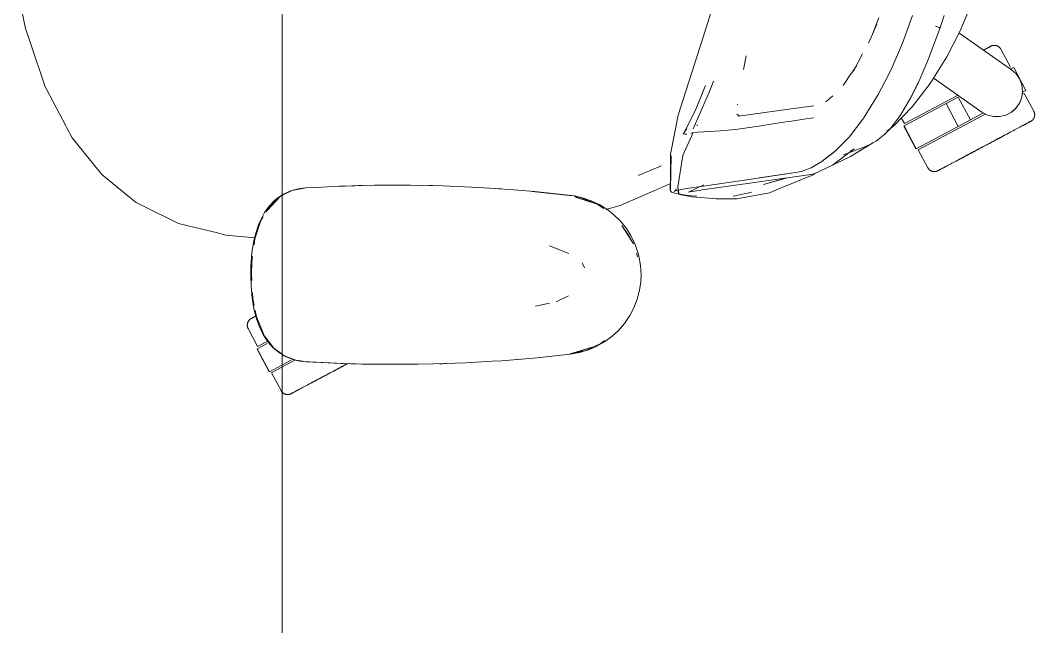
# Model space of a CAD drawing. Header units: millimetres. Extents: x 90978 to 295199, y -4084 to 97293.
# Drawn here: x 199855 to 200404, y 32287 to 32615 of the extents above; entities that cross this region are included whole.
import ezdxf

# ---------------------------------------------------------------- set-up
doc = ezdxf.new("R2010")
doc.units = ezdxf.units.MM
doc.header["$MEASUREMENT"] = 0
doc.layers.add('G-IMPT', color=8, linetype='CONTINUOUS', lineweight=9)
doc.layers.add('I-FURN', color=8, linetype='CONTINUOUS', lineweight=9)

msp = doc.modelspace()

# ---------------------------------------------------------------- linework, layer by layer
at = {"layer": 'G-IMPT'}
for p, q in [((200227.42, 32613.41), (200236.6, 32643.38)), ((200371.41, 32626.5), (200363.89, 32608.52)), ((199855.24, 32623.99), (199858.11, 32610.16)), ((200320.01, 32615.9), (200319.34, 32614.18)), ((200332.85, 32602.22), (200338.31, 32617.09)), ((200353.01, 32610.2), (200355.42, 32617.14)), ((199860.63, 32602.73), (199858.11, 32610.16)), ((200227.42, 32613.41), (200211.43, 32563.17)), ((200316.62, 32607.09), (200319.34, 32614.18)), ((200316.62, 32607.09), (200318.93, 32612.54)), ((200347.48, 32595.24), (200353.05, 32610.21)), ((200351.78, 32610.99), (200350.73, 32611.41)), ((200350.73, 32611.41), (200351.32, 32611.19)), ((200351.78, 32610.99), (200351.32, 32611.19)), ((200351.78, 32610.99), (200352.43, 32610.71)), ((200351.78, 32610.99), (200352.61, 32610.61)), ((200352.43, 32610.71), (200352.61, 32610.61)), ((200353.02, 32610.34), (200352.61, 32610.61)), ((200352.61, 32610.61), (200353, 32610.38)), ((200353.02, 32610.34), (200353, 32610.38)), ((200353.02, 32610.34), (200353.01, 32610.2)), ((200353.05, 32610.21), (200353.02, 32610.34)), ((200314.42, 32602.25), (200316.62, 32607.09)), ((200356.8, 32594.74), (200363.89, 32608.52)), ((199860.63, 32602.73), (199868.77, 32578.64)), ((200332.85, 32602.22), (200326.67, 32587.99)), ((200248.14, 32595.3), (200246.73, 32588.04)), ((200311.14, 32596.34), (200306.36, 32587.1)), ((200346, 32591.56), (200347.48, 32595.24)), ((200347.82, 32580.45), (200356.8, 32594.74)), ((200307.87, 32589.87), (200305.31, 32586.12)), ((200307.87, 32589.87), (200306.36, 32587.1)), ((200323.28, 32581.26), (200326.67, 32587.99)), ((200341.23, 32580.61), (200346, 32591.56)), ((200230.58, 32581.71), (200228.4, 32575.99)), ((200304.92, 32585.54), (200301.42, 32580.41)), ((200305.31, 32586.12), (200304.92, 32585.54)), ((199869.65, 32576.98), (199868.77, 32578.64)), ((199879.95, 32557.47), (199869.65, 32576.98)), ((200226.13, 32579.25), (200224.1, 32574.15)), ((200224.1, 32574.15), (200225.5, 32577.68)), ((200224.11, 32574.35), (200226.13, 32579.25)), ((200301.42, 32580.41), (200300.67, 32579.3)), ((200323.28, 32581.26), (200319.72, 32574.47)), ((200341.23, 32580.61), (200336.7, 32571.55)), ((200341.01, 32580.16), (200336.7, 32571.55)), ((200341.23, 32580.61), (200337.01, 32572.15)), ((200347.82, 32580.45), (200338.02, 32567.85)), ((200341.01, 32580.16), (200341.23, 32580.61)), ((200228.4, 32575.99), (200219.48, 32555.83)), ((200220.85, 32565.88), (200224.11, 32574.35)), ((200295.15, 32573.77), (200291.24, 32570.44)), ((200315.95, 32568.24), (200319.72, 32574.47)), ((200336.7, 32571.55), (200331.97, 32563.55)), ((200336.7, 32571.55), (200337.01, 32572.15)), ((200220.85, 32565.88), (200215.57, 32555.77)), ((200243.46, 32568.82), (200243.5, 32569.17)), ((200271.29, 32566.49), (200243.96, 32562.76)), ((200271.29, 32566.49), (200284.65, 32568.27)), ((200284.65, 32568.27), (200284.18, 32568.13)), ((200315.95, 32568.24), (200312.06, 32562.15)), ((200328.06, 32557.55), (200338.02, 32567.85)), ((200211.43, 32563.17), (200207.23, 32542.21)), ((200243.11, 32563.87), (200244.67, 32562.63)), ((200243.96, 32562.76), (200244.22, 32562.71)), ((200244.46, 32562.67), (200244.22, 32562.71)), ((200259.21, 32557.95), (200270.99, 32559.81)), ((200272.65, 32560.08), (200270.99, 32559.81)), ((200279.48, 32561.14), (200272.65, 32560.08)), ((200279.48, 32561.14), (200284.56, 32561.89)), ((200303.88, 32551.45), (200311.9, 32561.89)), ((200311.9, 32561.89), (200312.06, 32562.15)), ((200326.39, 32556.13), (200331.1, 32562.27)), ((200331.1, 32562.27), (200331.97, 32563.55)), ((199879.95, 32557.47), (199880.67, 32556.1)), ((199883.38, 32550.97), (199880.67, 32556.1)), ((200214.22, 32553.32), (200216.07, 32556.02)), ((200214.22, 32553.32), (200215.57, 32555.77)), ((200221.86, 32558), (200221.42, 32557.73)), ((200225.28, 32554.23), (200221.87, 32553.98)), ((200225.28, 32554.23), (200234.12, 32554.86)), ((200242.37, 32555.48), (200234.12, 32554.86)), ((200242.45, 32555.49), (200242.37, 32555.48)), ((200242.45, 32555.49), (200257.66, 32557.7)), ((200257.66, 32557.7), (200259.21, 32557.95)), ((200326.39, 32556.13), (200323.49, 32553.11)), ((200324.39, 32554.55), (200328.06, 32557.55)), ((199883.38, 32550.97), (199895.59, 32535.83)), ((200213.86, 32541.51), (200219.45, 32553.8)), ((200214.22, 32553.32), (200214.19, 32553.49)), ((200214.25, 32553.19), (200214.22, 32553.32)), ((200214.94, 32553.04), (200214.25, 32553.19)), ((200216.05, 32552.92), (200214.94, 32553.04)), ((200218.21, 32553.35), (200218.98, 32553.63)), ((200219.04, 32553.65), (200218.98, 32553.63)), ((200221.5, 32553.94), (200219.04, 32553.65)), ((200221.5, 32553.94), (200221.87, 32553.98)), ((200296.14, 32543.55), (200303.88, 32551.45)), ((200317.49, 32548.63), (200315.06, 32547.46)), ((200317.49, 32548.63), (200318.63, 32549.25)), ((200318.63, 32549.25), (200323.49, 32553.11)), ((200296.14, 32543.55), (200289.17, 32538.13)), ((200289.4, 32538.46), (200296.35, 32543.86)), ((200296.35, 32543.86), (200292.78, 32541.05)), ((200306.58, 32545.11), (200294.93, 32536.19)), ((200300.92, 32541.88), (200312.83, 32546.39)), ((200306.58, 32545.11), (200304.63, 32543.99)), ((200316.14, 32547.94), (200304.69, 32540.82)), ((200315.06, 32547.46), (200312.83, 32546.39)), ((200316.14, 32547.94), (200316.9, 32548.44)), ((200207.67, 32541.32), (200207.09, 32522.88)), ((200207.23, 32542.21), (200207.19, 32523.34)), ((200207.67, 32541.32), (200207.19, 32523.34)), ((200213.86, 32541.51), (200211.15, 32524.46)), ((200289.17, 32538.13), (200283.34, 32534.85)), ((200289.4, 32538.46), (200292.78, 32541.05)), ((200304.69, 32540.82), (200296.06, 32536.84)), ((199899.35, 32531.17), (199895.59, 32535.83)), ((200202.09, 32535.78), (200190.23, 32530.85)), ((200278.13, 32532.88), (200270.46, 32531.58)), ((200282.92, 32534.63), (200278.13, 32532.88)), ((200282.92, 32534.63), (200283.34, 32534.85)), ((200288.35, 32533.13), (200284.99, 32531.56)), ((200294.93, 32536.19), (200288.35, 32533.13)), ((199914.3, 32519), (199899.35, 32531.17)), ((200189.97, 32530.75), (200190.23, 32530.85)), ((200254.69, 32529.18), (200223.81, 32524.63)), ((200234.78, 32524.24), (200282, 32530.92)), ((200254.69, 32529.18), (200269.88, 32531.51)), ((200255.29, 32529.28), (200270.46, 32531.58)), ((200255.29, 32529.28), (200269.88, 32531.51)), ((200257.57, 32525.79), (200270.52, 32529.29)), ((200257.57, 32525.79), (200269.46, 32529.14)), ((200284.43, 32531.08), (200267.98, 32524.28)), ((200282, 32530.92), (200284.99, 32531.56)), ((200285.6, 32531.85), (200284.43, 32531.08)), ((199997.33, 32520.38), (200001.65, 32522.36)), ((199998.24, 32520.46), (200002.49, 32522.56)), ((200005.61, 32523.43), (200001.65, 32522.36)), ((200002.49, 32522.56), (200009.84, 32523.93)), ((200009.61, 32523.93), (200005.61, 32523.43)), ((200015.28, 32524.21), (200009.61, 32523.93)), ((200015.28, 32524.21), (200027.84, 32524.83)), ((200031.38, 32524.95), (200027.84, 32524.83)), ((200047.05, 32525.33), (200031.38, 32524.95)), ((200034.78, 32525.01), (200038.11, 32525.16)), ((200040.33, 32525.16), (200038.11, 32525.16)), ((200047.05, 32525.33), (200051.56, 32525.38)), ((200051.56, 32525.38), (200066.28, 32525.38)), ((200071.75, 32525.3), (200066.28, 32525.38)), ((200071.75, 32525.3), (200084.06, 32525.01)), ((200078.53, 32525.17), (200076.4, 32525.17)), ((200080.19, 32525.09), (200078.53, 32525.17)), ((200091.93, 32524.72), (200084.06, 32525.01)), ((200091.93, 32524.72), (200103.24, 32524.18)), ((200112.11, 32523.62), (200103.24, 32524.18)), ((200112.11, 32523.62), (200122.4, 32522.89)), ((200114.15, 32523.48), (200112.25, 32523.57)), ((200114.15, 32523.48), (200115.57, 32523.35)), ((200133.8, 32521.9), (200122.4, 32522.89)), ((200155.23, 32519.55), (200132.28, 32522)), ((200132.28, 32522), (200152.42, 32519.88)), ((200155.23, 32519.55), (200133.8, 32521.9)), ((200191.2, 32519.33), (200199.03, 32522.75)), ((200199.03, 32522.75), (200207.2, 32526.31)), ((200207.06, 32522.76), (200207.25, 32523.63)), ((200207.06, 32522.76), (200207.46, 32522.19)), ((200207.09, 32522.88), (200207.19, 32523.34)), ((200207.19, 32523.34), (200207.23, 32523.51)), ((200207.25, 32523.63), (200207.23, 32523.51)), ((200207.83, 32521.69), (200207.46, 32522.19)), ((200207.83, 32521.69), (200208.37, 32521.37)), ((200210.23, 32520.82), (200208.37, 32521.37)), ((200210.32, 32522.58), (200209.22, 32522.02)), ((200209.72, 32522.41), (200209.22, 32522.02)), ((200209.7, 32522.41), (200215.96, 32523.52)), ((200210.32, 32522.58), (200209.7, 32522.41)), ((200210.04, 32522.96), (200209.72, 32522.41)), ((200210.04, 32522.96), (200210.12, 32523.45)), ((200211.83, 32520.88), (200211.15, 32524.46)), ((200211.83, 32520.88), (200211.21, 32524.43)), ((200211.21, 32524.43), (200211.6, 32520.47)), ((200223.81, 32524.63), (200215.96, 32523.52)), ((200225.36, 32525.61), (200216.93, 32521.61)), ((200216.93, 32521.61), (200217.8, 32521.75)), ((200217.8, 32521.75), (200222.82, 32522.59)), ((200222.82, 32522.59), (200224.12, 32522.8)), ((200234.78, 32524.24), (200224.12, 32522.8)), ((200241.19, 32519.47), (200250.5, 32521.51)), ((200243.06, 32518.06), (200260.75, 32521.3)), ((200250.5, 32521.51), (200251.08, 32521.66)), ((200260.75, 32521.3), (200264.61, 32522.89)), ((200267.98, 32524.28), (200264.61, 32522.89)), ((199914.3, 32519), (199917.95, 32516.02)), ((199917.95, 32516.02), (199925.12, 32512.5)), ((199989.1, 32511.96), (199996, 32519.35)), ((199992.78, 32517.04), (199989.92, 32514)), ((199990.29, 32514.05), (199996, 32519.35)), ((199990.51, 32513.59), (199993.59, 32517.12)), ((199992.78, 32517.04), (199994.11, 32518.18)), ((199996, 32519.35), (199993.59, 32517.12)), ((199997.33, 32520.38), (199994.11, 32518.18)), ((199996.83, 32519.77), (199996, 32519.35)), ((199998.24, 32520.46), (199996.96, 32519.83)), ((200155.23, 32519.55), (200152.42, 32519.88)), ((200155.23, 32519.55), (200160.2, 32518.39)), ((200155.31, 32519.33), (200158.37, 32518.76)), ((200167.59, 32515.15), (200155.73, 32518.96)), ((200164.88, 32516.05), (200155.73, 32518.96)), ((200158.37, 32518.76), (200167.59, 32515.15)), ((200164.33, 32516.95), (200160.2, 32518.39)), ((200168.91, 32514.76), (200164.33, 32516.95)), ((200167.59, 32515.15), (200164.88, 32516.05)), ((200180.07, 32514.47), (200191.2, 32519.33)), ((200213.51, 32520.29), (200210.23, 32520.82)), ((200213.92, 32520.03), (200211.6, 32520.47)), ((200213.51, 32520.29), (200214.12, 32520.21)), ((200213.92, 32520.03), (200218.17, 32519.22)), ((200218.81, 32519.69), (200214.12, 32520.21)), ((200218.64, 32519.18), (200218.17, 32519.22)), ((200227.97, 32518.37), (200218.64, 32519.18)), ((200218.81, 32519.69), (200221.4, 32519.48)), ((200227.97, 32518.37), (200231.92, 32518.03)), ((200231.92, 32518.03), (200236.09, 32518.03)), ((200243.06, 32518.06), (200236.09, 32518.03)), ((199936.58, 32506.85), (199925.12, 32512.5)), ((199986.67, 32509.17), (199987.47, 32510.54)), ((199989.92, 32514), (199987.47, 32510.54)), ((199988.4, 32510.9), (199990.29, 32514.05)), ((199989.1, 32511.96), (199990.38, 32513.43)), ((200167.59, 32515.15), (200171.16, 32512.73)), ((200168.91, 32514.76), (200173.23, 32512.03)), ((200180.07, 32514.47), (200172.25, 32512.21)), ((200176.54, 32509.4), (200173.23, 32512.03)), ((199936.58, 32506.85), (199940.95, 32504.7)), ((199940.95, 32504.7), (199958.89, 32500.3)), ((199982.3, 32496.36), (199985.33, 32505.75)), ((199984.46, 32504.53), (199986.67, 32509.17)), ((199985.33, 32505.75), (199986.79, 32508.2)), ((200180.15, 32505.85), (200176.54, 32509.4)), ((200180.15, 32505.85), (200183.34, 32501.88)), ((199958.89, 32500.3), (199961.26, 32499.72)), ((199966.55, 32498.42), (199961.26, 32499.72)), ((199982.72, 32499.44), (199981.75, 32495.52)), ((199982.72, 32499.44), (199984.46, 32504.53)), ((200187.2, 32493.72), (200180.87, 32503.67)), ((200185.04, 32497.4), (200180.87, 32503.67)), ((200185.6, 32498.33), (200183.34, 32501.88)), ((199982.43, 32496.98), (199966.55, 32498.42)), ((199981.75, 32495.52), (199980.63, 32488.75)), ((199981.83, 32493.06), (199982.3, 32496.36)), ((200187.2, 32493.72), (200185.04, 32497.4)), ((200187.84, 32493.82), (200185.6, 32498.33)), ((200187.84, 32493.82), (200189.55, 32489.05)), ((199980.05, 32481.44), (199980.63, 32488.75)), ((200141.71, 32492.65), (200152.14, 32488.51)), ((200188.75, 32488.61), (200189.37, 32486.58)), ((200190.12, 32486.92), (200189.55, 32489.05)), ((199980.57, 32484.1), (199980.34, 32476.93)), ((199980.57, 32484.1), (199980.96, 32486.88)), ((200159.67, 32482.98), (200159.37, 32483.43)), ((200160.68, 32480.76), (200159.67, 32482.98)), ((200191, 32481.97), (200190.12, 32486.92)), ((199980.05, 32481.44), (199979.96, 32476.93)), ((200191.29, 32476.93), (200191, 32481.97)), ((199979.96, 32476.93), (199980.14, 32470.59)), ((199980.53, 32473.82), (199980.34, 32476.93)), ((200190.48, 32468.57), (200191.12, 32473.08)), ((200191.29, 32476.93), (200191.12, 32473.08)), ((199980.71, 32464.44), (199980.14, 32470.59)), ((199981.13, 32464.11), (199980.93, 32467.31)), ((200190.48, 32468.57), (200189.21, 32463.7)), ((199980.71, 32464.44), (199981.71, 32458.51)), ((199981.89, 32460.38), (199981.13, 32464.11)), ((200134.22, 32459.95), (200141.65, 32461.52)), ((200152.05, 32465.55), (200145.26, 32462.29)), ((200187.38, 32458.99), (200189.21, 32463.7)), ((199983.14, 32453.03), (199981.71, 32458.51)), ((199983.16, 32454.14), (199982.46, 32457.61)), ((200185.19, 32454.83), (200187.38, 32458.99)), ((199983.14, 32453.03), (199984.73, 32448.7)), ((199983.16, 32454.14), (199985.49, 32448.52)), ((200182.36, 32450.66), (200179.04, 32446.83)), ((200185.19, 32454.83), (200182.36, 32450.66)), ((199986.71, 32444.62), (199984.73, 32448.7)), ((199987.33, 32444.13), (199985.49, 32448.52)), ((199986.71, 32444.62), (199989.36, 32440.57)), ((200175.6, 32443.66), (200179.04, 32446.83)), ((199992.55, 32437.34), (199987.7, 32443.65)), ((199989.36, 32440.57), (199992.03, 32437.54)), ((200161.39, 32436.02), (200169.45, 32439.76)), ((200167.08, 32438.15), (200171.52, 32440.67)), ((200171.56, 32441.36), (200169.45, 32439.76)), ((200175.6, 32443.66), (200171.52, 32440.67)), ((199995.77, 32434.46), (199992.03, 32437.54)), ((199996.96, 32434.07), (199992.55, 32437.34)), ((199996.96, 32433.78), (199995.77, 32434.46)), ((199998.17, 32433.17), (199996.96, 32434.07)), ((199999.2, 32432.5), (199996.96, 32433.78)), ((200135, 32432.07), (200152.93, 32433.98)), ((200152.42, 32433.98), (200164.88, 32437.81)), ((200152.42, 32433.98), (200155.73, 32434.9)), ((200152.93, 32433.98), (200157.97, 32434.88)), ((200161.39, 32436.02), (200152.98, 32434.11)), ((200164.88, 32437.81), (200155.73, 32434.9)), ((200162.84, 32436.34), (200157.97, 32434.88)), ((200167.08, 32438.15), (200162.84, 32436.34)), ((200004.37, 32430.76), (199998.17, 32433.17)), ((199999.2, 32432.5), (200002.85, 32431.11)), ((200004.19, 32430.74), (200002.85, 32431.11)), ((200004.19, 32430.74), (200006.59, 32430.3)), ((200004.37, 32430.76), (200008.22, 32430.18)), ((200008.23, 32430.04), (200006.59, 32430.3)), ((200028.81, 32429), (200008.23, 32430.04)), ((200030.02, 32428.96), (200008.23, 32430.04)), ((200008.23, 32430.04), (200009.84, 32429.93)), ((200030.02, 32428.96), (200009.84, 32429.93)), ((200050.2, 32428.49), (200028.81, 32429)), ((200040.37, 32428.65), (200028.81, 32429)), ((200028.81, 32429), (200030.02, 32428.96)), ((200050.2, 32428.49), (200030.02, 32428.96)), ((200070.39, 32428.54), (200040.37, 32428.65)), ((200050.2, 32428.49), (200040.37, 32428.65)), ((200040.37, 32428.65), (200059.6, 32428.45)), ((200048.17, 32428.51), (200046.25, 32428.58)), ((200050.2, 32428.53), (200048.17, 32428.51)), ((200070.39, 32428.54), (200050.2, 32428.49)), ((200070.39, 32428.54), (200059.6, 32428.45)), ((200070.39, 32428.54), (200078.81, 32428.7)), ((200090.57, 32429.09), (200078.81, 32428.7)), ((200083.75, 32428.84), (200082.25, 32428.83)), ((200085.68, 32428.95), (200083.75, 32428.84)), ((200090.57, 32429.09), (200096.59, 32429.35)), ((200110.73, 32430.16), (200096.59, 32429.35)), ((200115.82, 32430.48), (200110.73, 32430.16)), ((200115.82, 32430.48), (200130.87, 32431.73)), ((200124, 32431.13), (200125.68, 32431.3)), ((200130.87, 32431.73), (200135, 32432.07))]:
    msp.add_line(p, q, dxfattribs=at)
at = {"layer": 'I-FURN'}
for p, q in [((199996.96, 32162.73), (199996.96, 33762.73)), ((199996.96, 33762.73), (199996.96, 32162.73)), ((200363.26, 32607.85), (200391.85, 32587.83)), ((200376.53, 32598.34), (200377.07, 32598.63)), ((200377.34, 32598.77), (200376.82, 32598.5)), ((200377.07, 32598.63), (200377.57, 32598.89)), ((200377.82, 32599.03), (200377.34, 32598.77)), ((200377.57, 32598.89), (200378.03, 32599.14)), ((200378.27, 32599.27), (200377.82, 32599.03)), ((200378.03, 32599.14), (200378.46, 32599.37)), ((200378.68, 32599.49), (200378.27, 32599.27)), ((200378.46, 32599.37), (200378.85, 32599.58)), ((200379.05, 32599.68), (200378.68, 32599.49)), ((200378.85, 32599.58), (200379.21, 32599.77)), ((200379.39, 32599.86), (200379.05, 32599.68)), ((200379.21, 32599.77), (200379.53, 32599.94)), ((200379.68, 32600.02), (200379.39, 32599.86)), ((200379.53, 32599.94), (200379.81, 32600.09)), ((200379.94, 32600.16), (200379.68, 32600.02)), ((200379.81, 32600.09), (200380.05, 32600.21)), ((200380.16, 32600.27), (200379.94, 32600.16)), ((200380.05, 32600.21), (200380.25, 32600.32)), ((200380.34, 32600.37), (200380.16, 32600.27)), ((200380.25, 32600.32), (200380.41, 32600.41)), ((200380.48, 32600.44), (200380.34, 32600.37)), ((200380.41, 32600.41), (200380.53, 32600.47)), ((200380.58, 32600.5), (200380.48, 32600.44)), ((200380.53, 32600.47), (200380.62, 32600.52)), ((200380.64, 32600.53), (200380.58, 32600.5)), ((200380.62, 32600.52), (200380.66, 32600.54)), ((200380.66, 32600.54), (200380.64, 32600.53)), ((200380.66, 32600.54), (200380.81, 32600.61)), ((200380.66, 32600.54), (200380.66, 32600.54)), ((200380.81, 32600.61), (200380.95, 32600.68)), ((200380.95, 32600.68), (200381.1, 32600.74)), ((200381.1, 32600.74), (200381.25, 32600.8)), ((200381.25, 32600.8), (200381.41, 32600.85)), ((200381.41, 32600.85), (200381.56, 32600.89)), ((200381.56, 32600.89), (200381.72, 32600.92)), ((200381.72, 32600.92), (200381.88, 32600.96)), ((200381.88, 32600.96), (200382.04, 32600.98)), ((200382.04, 32600.98), (200382.2, 32601)), ((200382.2, 32601), (200382.36, 32601.01)), ((200382.36, 32601.01), (200382.52, 32601.01)), ((200382.52, 32601.01), (200382.68, 32601.01)), ((200382.68, 32601.01), (200382.84, 32601)), ((200382.84, 32601), (200383, 32600.99)), ((200383, 32600.99), (200383.16, 32600.97)), ((200383.16, 32600.97), (200383.32, 32600.94)), ((200383.32, 32600.94), (200383.48, 32600.91)), ((200383.48, 32600.91), (200383.63, 32600.86)), ((200383.63, 32600.86), (200383.79, 32600.82)), ((200383.79, 32600.82), (200383.94, 32600.77)), ((200383.94, 32600.77), (200384.09, 32600.71)), ((200384.09, 32600.71), (200384.24, 32600.64)), ((200384.24, 32600.64), (200384.38, 32600.57)), ((200384.38, 32600.57), (200384.53, 32600.5)), ((200384.53, 32600.5), (200384.67, 32600.42)), ((200384.67, 32600.42), (200384.8, 32600.33)), ((200384.8, 32600.33), (200384.93, 32600.24)), ((200384.93, 32600.24), (200385.06, 32600.14)), ((200385.06, 32600.14), (200385.19, 32600.04)), ((200385.19, 32600.04), (200385.31, 32599.93)), ((200385.31, 32599.93), (200385.42, 32599.82)), ((200385.42, 32599.82), (200385.53, 32599.7)), ((200385.53, 32599.7), (200385.64, 32599.58)), ((200385.64, 32599.58), (200385.74, 32599.45)), ((200385.74, 32599.45), (200385.84, 32599.32)), ((200385.84, 32599.32), (200385.93, 32599.19)), ((200385.93, 32599.19), (200386.01, 32599.05)), ((200386.01, 32599.05), (200386.09, 32598.91)), ((200386.09, 32598.91), (200386.11, 32598.87)), ((200391.26, 32589.19), (200386.11, 32598.87)), ((200391.62, 32588.24), (200393.01, 32588.99)), ((200391.7, 32588.29), (200391.62, 32588.24)), ((200391.85, 32587.83), (200394.36, 32585.57)), ((200399.59, 32576.62), (200393.01, 32588.99)), ((200375.8, 32564.9), (200349.37, 32583.41)), ((200394.36, 32585.57), (200396.26, 32582.78)), ((200396.26, 32582.78), (200397.44, 32579.62)), ((200397.82, 32576.27), (200397.39, 32572.92)), ((200397.44, 32579.62), (200397.82, 32576.27)), ((200397.79, 32576.64), (200398.19, 32575.88)), ((200399.59, 32576.62), (200398.19, 32575.88)), ((200333.87, 32558.67), (200362.57, 32573.93)), ((200356.4, 32569.52), (200363.04, 32573.05)), ((200369.61, 32560.69), (200363.04, 32573.05)), ((200397.39, 32572.92), (200396.18, 32569.78)), ((200398.19, 32575.88), (200398.28, 32575.93)), ((200398.4, 32574.86), (200398.77, 32575.06)), ((200403.92, 32565.38), (200398.77, 32575.06)), ((200333.69, 32557.44), (200356.4, 32569.52)), ((200362.97, 32557.16), (200356.4, 32569.52)), ((200394.24, 32567.01), (200391.7, 32564.79)), ((200391.98, 32565), (200393.4, 32566.15)), ((200393.4, 32566.15), (200395.7, 32568.94)), ((200396.18, 32569.78), (200394.24, 32567.01)), ((200403.92, 32565.38), (200404, 32565.23)), ((200404, 32565.23), (200404.06, 32565.09)), ((200404.06, 32565.09), (200404.13, 32564.94)), ((200332.19, 32561.83), (200333.87, 32558.67)), ((200341.38, 32544.55), (200377.99, 32564.01)), ((200369.61, 32560.69), (200362.97, 32557.16)), ((200376.67, 32564.44), (200369.61, 32560.69)), ((200378.78, 32563.31), (200375.8, 32564.9)), ((200382.05, 32562.48), (200378.78, 32563.31)), ((200385.42, 32562.46), (200382.05, 32562.48)), ((200388.7, 32563.25), (200385.42, 32562.46)), ((200391.7, 32564.79), (200388.7, 32563.25)), ((200401.54, 32559.54), (200401.28, 32559.4)), ((200401.4, 32559.47), (200401.64, 32559.6)), ((200401.76, 32559.66), (200401.54, 32559.54)), ((200401.64, 32559.6), (200401.85, 32559.71)), ((200401.94, 32559.75), (200401.76, 32559.66)), ((200401.85, 32559.71), (200402.01, 32559.79)), ((200402.08, 32559.83), (200401.94, 32559.75)), ((200402.01, 32559.79), (200402.13, 32559.86)), ((200402.18, 32559.88), (200402.08, 32559.83)), ((200402.13, 32559.86), (200402.21, 32559.9)), ((200402.24, 32559.91), (200402.18, 32559.88)), ((200402.21, 32559.9), (200402.25, 32559.92)), ((200402.26, 32559.93), (200402.24, 32559.91)), ((200402.25, 32559.92), (200402.26, 32559.93)), ((200402.3, 32559.95), (200402.26, 32559.93)), ((200402.44, 32560.03), (200402.3, 32559.95)), ((200402.57, 32560.11), (200402.44, 32560.03)), ((200402.71, 32560.2), (200402.57, 32560.11)), ((200402.84, 32560.3), (200402.71, 32560.2)), ((200402.96, 32560.4), (200402.84, 32560.3)), ((200403.08, 32560.51), (200402.96, 32560.4)), ((200403.2, 32560.62), (200403.08, 32560.51)), ((200403.31, 32560.73), (200403.2, 32560.62)), ((200403.42, 32560.85), (200403.31, 32560.73)), ((200403.52, 32560.98), (200403.42, 32560.85)), ((200403.62, 32561.1), (200403.52, 32560.98)), ((200403.71, 32561.24), (200403.62, 32561.1)), ((200403.8, 32561.37), (200403.71, 32561.24)), ((200403.88, 32561.51), (200403.8, 32561.37)), ((200403.96, 32561.65), (200403.88, 32561.51)), ((200404.03, 32561.8), (200403.96, 32561.65)), ((200404.09, 32561.95), (200404.03, 32561.8)), ((200404.15, 32562.1), (200404.09, 32561.95)), ((200404.13, 32564.94), (200404.18, 32564.78)), ((200404.2, 32562.25), (200404.15, 32562.1)), ((200404.18, 32564.78), (200404.23, 32564.63)), ((200404.25, 32562.4), (200404.2, 32562.25)), ((200404.23, 32564.63), (200404.27, 32564.48)), ((200404.29, 32562.56), (200404.25, 32562.4)), ((200404.27, 32564.48), (200404.31, 32564.32)), ((200404.32, 32562.72), (200404.29, 32562.56)), ((200404.31, 32564.32), (200404.34, 32564.16)), ((200404.35, 32562.88), (200404.32, 32562.72)), ((200404.34, 32564.16), (200404.36, 32564)), ((200404.37, 32563.04), (200404.35, 32562.88)), ((200404.36, 32564), (200404.38, 32563.84)), ((200404.39, 32563.2), (200404.37, 32563.04)), ((200404.38, 32563.84), (200404.39, 32563.68)), ((200404.39, 32563.68), (200404.4, 32563.52)), ((200404.4, 32563.52), (200404.39, 32563.36)), ((200404.39, 32563.36), (200404.39, 32563.2)), ((200333.52, 32557.35), (200340.09, 32544.99)), ((200340.26, 32545.08), (200333.69, 32557.44)), ((200362.97, 32557.16), (200340.26, 32545.08)), ((200391.09, 32553.99), (200391.91, 32554.43)), ((200391.91, 32554.43), (200392.72, 32554.85)), ((200392.72, 32554.85), (200393.49, 32555.26)), ((200393.49, 32555.26), (200394.24, 32555.66)), ((200394.24, 32555.66), (200394.96, 32556.05)), ((200394.96, 32556.05), (200395.66, 32556.42)), ((200395.66, 32556.42), (200396.32, 32556.77)), ((200396.32, 32556.77), (200396.95, 32557.11)), ((200396.95, 32557.11), (200397.56, 32557.42)), ((200397.87, 32557.59), (200397.28, 32557.28)), ((200397.56, 32557.42), (200398.13, 32557.73)), ((200398.42, 32557.88), (200397.87, 32557.59)), ((200398.13, 32557.73), (200398.66, 32558.01)), ((200398.94, 32558.16), (200398.42, 32557.88)), ((200398.66, 32558.01), (200399.16, 32558.28)), ((200399.42, 32558.41), (200398.94, 32558.16)), ((200399.16, 32558.28), (200399.63, 32558.53)), ((200399.86, 32558.65), (200399.42, 32558.41)), ((200399.63, 32558.53), (200400.06, 32558.75)), ((200400.27, 32558.87), (200399.86, 32558.65)), ((200400.06, 32558.75), (200400.45, 32558.96)), ((200400.65, 32559.07), (200400.27, 32558.87)), ((200400.45, 32558.96), (200400.81, 32559.15)), ((200400.98, 32559.25), (200400.65, 32559.07)), ((200400.81, 32559.15), (200401.12, 32559.32)), ((200401.28, 32559.4), (200400.98, 32559.25)), ((200401.12, 32559.32), (200401.4, 32559.47)), ((200381.39, 32548.83), (200380.4, 32548.3)), ((200380.86, 32548.55), (200381.85, 32549.07)), ((200382.38, 32549.36), (200381.39, 32548.83)), ((200381.85, 32549.07), (200382.83, 32549.6)), ((200383.36, 32549.88), (200382.38, 32549.36)), ((200382.83, 32549.6), (200383.81, 32550.11)), ((200384.33, 32550.39), (200383.36, 32549.88)), ((200383.81, 32550.11), (200384.77, 32550.63)), ((200385.29, 32550.9), (200384.33, 32550.39)), ((200384.77, 32550.63), (200385.72, 32551.13)), ((200386.23, 32551.4), (200385.29, 32550.9)), ((200385.72, 32551.13), (200386.66, 32551.63)), ((200387.16, 32551.9), (200386.23, 32551.4)), ((200386.66, 32551.63), (200387.58, 32552.12)), ((200388.07, 32552.38), (200387.16, 32551.9)), ((200387.58, 32552.12), (200388.49, 32552.6)), ((200388.49, 32552.6), (200389.38, 32553.07)), ((200389.38, 32553.07), (200390.24, 32553.54)), ((200390.24, 32553.54), (200391.09, 32553.99)), ((200341.38, 32544.55), (200346.53, 32534.86)), ((200369.91, 32542.73), (200370.88, 32543.24)), ((200371.41, 32543.52), (200370.44, 32543)), ((200370.88, 32543.24), (200371.86, 32543.76)), ((200372.39, 32544.05), (200371.41, 32543.52)), ((200371.86, 32543.76), (200372.85, 32544.29)), ((200373.38, 32544.57), (200372.39, 32544.05)), ((200372.85, 32544.29), (200373.84, 32544.82)), ((200374.38, 32545.1), (200373.38, 32544.57)), ((200373.84, 32544.82), (200374.84, 32545.35)), ((200375.38, 32545.64), (200374.38, 32545.1)), ((200374.84, 32545.35), (200375.84, 32545.88)), ((200376.39, 32546.17), (200375.38, 32545.64)), ((200375.84, 32545.88), (200376.85, 32546.41)), ((200377.39, 32546.7), (200376.39, 32546.17)), ((200376.85, 32546.41), (200377.86, 32546.95)), ((200378.4, 32547.24), (200377.39, 32546.7)), ((200377.86, 32546.95), (200378.86, 32547.48)), ((200379.4, 32547.77), (200378.4, 32547.24)), ((200378.86, 32547.48), (200379.86, 32548.02)), ((200380.4, 32548.3), (200379.4, 32547.77)), ((200379.86, 32548.02), (200380.86, 32548.55)), ((200359.61, 32537.25), (200360.34, 32537.64)), ((200360.34, 32537.64), (200361.1, 32538.04)), ((200361.1, 32538.04), (200361.89, 32538.46)), ((200361.89, 32538.46), (200362.7, 32538.89)), ((200362.7, 32538.89), (200363.54, 32539.34)), ((200364, 32539.58), (200363.15, 32539.13)), ((200363.54, 32539.34), (200364.4, 32539.79)), ((200364.87, 32540.04), (200364, 32539.58)), ((200364.4, 32539.79), (200365.27, 32540.26)), ((200365.75, 32540.52), (200364.87, 32540.04)), ((200365.27, 32540.26), (200366.17, 32540.74)), ((200366.66, 32541), (200365.75, 32540.52)), ((200366.17, 32540.74), (200367.08, 32541.22)), ((200367.58, 32541.49), (200366.66, 32541)), ((200367.08, 32541.22), (200368.01, 32541.72)), ((200368.52, 32541.99), (200367.58, 32541.49)), ((200368.01, 32541.72), (200368.96, 32542.22)), ((200369.47, 32542.49), (200368.52, 32541.99)), ((200368.96, 32542.22), (200369.91, 32542.73)), ((200370.44, 32543), (200369.47, 32542.49)), ((200346.55, 32534.82), (200346.53, 32534.86)), ((200346.63, 32534.68), (200346.55, 32534.82)), ((200346.72, 32534.55), (200346.63, 32534.68)), ((200346.81, 32534.41), (200346.72, 32534.55)), ((200346.91, 32534.28), (200346.81, 32534.41)), ((200347.01, 32534.16), (200346.91, 32534.28)), ((200347.11, 32534.04), (200347.01, 32534.16)), ((200347.23, 32533.92), (200347.11, 32534.04)), ((200347.34, 32533.81), (200347.23, 32533.92)), ((200347.46, 32533.7), (200347.34, 32533.81)), ((200347.58, 32533.6), (200347.46, 32533.7)), ((200347.71, 32533.5), (200347.58, 32533.6)), ((200347.85, 32533.41), (200347.71, 32533.5)), ((200347.98, 32533.32), (200347.85, 32533.41)), ((200348.12, 32533.24), (200347.98, 32533.32)), ((200348.26, 32533.16), (200348.12, 32533.24)), ((200348.41, 32533.09), (200348.26, 32533.16)), ((200348.55, 32533.03), (200348.41, 32533.09)), ((200348.7, 32532.97), (200348.55, 32533.03)), ((200348.86, 32532.92), (200348.7, 32532.97)), ((200349.01, 32532.87), (200348.86, 32532.92)), ((200349.17, 32532.83), (200349.01, 32532.87)), ((200349.33, 32532.8), (200349.17, 32532.83)), ((200349.48, 32532.77), (200349.33, 32532.8)), ((200349.64, 32532.75), (200349.48, 32532.77)), ((200349.8, 32532.73), (200349.64, 32532.75)), ((200349.97, 32532.72), (200349.8, 32532.73)), ((200350.13, 32532.72), (200349.97, 32532.72)), ((200350.29, 32532.73), (200350.13, 32532.72)), ((200350.45, 32532.74), (200350.29, 32532.73)), ((200350.61, 32532.76), (200350.45, 32532.74)), ((200350.77, 32532.78), (200350.61, 32532.76)), ((200350.93, 32532.81), (200350.77, 32532.78)), ((200351.08, 32532.85), (200350.93, 32532.81)), ((200351.24, 32532.89), (200351.08, 32532.85)), ((200351.39, 32532.94), (200351.24, 32532.89)), ((200351.54, 32532.99), (200351.39, 32532.94)), ((200351.69, 32533.05), (200351.54, 32532.99)), ((200351.84, 32533.12), (200351.69, 32533.05)), ((200351.98, 32533.19), (200351.84, 32533.12)), ((200351.99, 32533.2), (200351.98, 32533.19)), ((200351.98, 32533.19), (200352, 32533.2)), ((200352.03, 32533.22), (200351.99, 32533.2)), ((200352, 32533.2), (200352.06, 32533.24)), ((200352.11, 32533.26), (200352.03, 32533.22)), ((200352.06, 32533.24), (200352.16, 32533.29)), ((200352.24, 32533.33), (200352.11, 32533.26)), ((200352.16, 32533.29), (200352.31, 32533.36)), ((200352.4, 32533.41), (200352.24, 32533.33)), ((200352.31, 32533.36), (200352.49, 32533.46)), ((200352.6, 32533.52), (200352.4, 32533.41)), ((200352.49, 32533.46), (200352.7, 32533.58)), ((200352.84, 32533.65), (200352.6, 32533.52)), ((200352.7, 32533.58), (200352.96, 32533.71)), ((200353.12, 32533.8), (200352.84, 32533.65)), ((200352.96, 32533.71), (200353.26, 32533.87)), ((200353.44, 32533.97), (200353.12, 32533.8)), ((200353.26, 32533.87), (200353.6, 32534.05)), ((200353.79, 32534.15), (200353.44, 32533.97)), ((200353.6, 32534.05), (200353.97, 32534.25)), ((200354.19, 32534.36), (200353.79, 32534.15)), ((200353.97, 32534.25), (200354.38, 32534.47)), ((200354.61, 32534.59), (200354.19, 32534.36)), ((200354.38, 32534.47), (200354.82, 32534.7)), ((200355.08, 32534.84), (200354.61, 32534.59)), ((200354.82, 32534.7), (200355.31, 32534.96)), ((200355.58, 32535.11), (200355.08, 32534.84)), ((200355.31, 32534.96), (200355.82, 32535.24)), ((200356.12, 32535.39), (200355.58, 32535.11)), ((200355.82, 32535.24), (200356.37, 32535.53)), ((200356.69, 32535.69), (200356.12, 32535.39)), ((200356.37, 32535.53), (200356.96, 32535.84)), ((200356.96, 32535.84), (200357.58, 32536.17)), ((200357.58, 32536.17), (200358.22, 32536.51)), ((200358.22, 32536.51), (200358.9, 32536.87)), ((200358.9, 32536.87), (200359.61, 32537.25)), ((199978.12, 32449.82), (199978.13, 32449.98)), ((199978.12, 32449.66), (199978.12, 32449.82)), ((199978.13, 32449.98), (199978.15, 32450.14)), ((199978.15, 32450.14), (199978.17, 32450.3)), ((199978.17, 32450.3), (199978.19, 32450.46)), ((199978.19, 32450.46), (199978.23, 32450.62)), ((199978.23, 32450.62), (199978.27, 32450.77)), ((199978.27, 32450.77), (199978.31, 32450.93)), ((199978.31, 32450.93), (199978.37, 32451.08)), ((199978.37, 32451.08), (199978.42, 32451.23)), ((199978.42, 32451.23), (199978.49, 32451.38)), ((199978.49, 32451.38), (199978.56, 32451.52)), ((199978.56, 32451.52), (199978.64, 32451.66)), ((199978.64, 32451.66), (199978.72, 32451.8)), ((199978.72, 32451.8), (199978.8, 32451.94)), ((199978.8, 32451.94), (199978.9, 32452.07)), ((199978.9, 32452.07), (199978.99, 32452.2)), ((199978.99, 32452.2), (199979.1, 32452.32)), ((199979.1, 32452.32), (199979.21, 32452.44)), ((199979.21, 32452.44), (199979.32, 32452.56)), ((199979.32, 32452.56), (199979.43, 32452.67)), ((199979.43, 32452.67), (199979.56, 32452.78)), ((199979.56, 32452.78), (199979.68, 32452.88)), ((199979.68, 32452.88), (199979.81, 32452.97)), ((199979.81, 32452.97), (199979.94, 32453.06)), ((199979.94, 32453.06), (199980.08, 32453.15)), ((199980.08, 32453.15), (199980.22, 32453.23)), ((199980.22, 32453.23), (199980.26, 32453.25)), ((199980.31, 32453.28), (199980.26, 32453.25)), ((199980.26, 32453.25), (199980.28, 32453.26)), ((199980.26, 32453.25), (199980.26, 32453.25)), ((199980.28, 32453.26), (199980.34, 32453.29)), ((199980.39, 32453.32), (199980.31, 32453.28)), ((199980.34, 32453.29), (199980.44, 32453.35)), ((199980.51, 32453.38), (199980.39, 32453.32)), ((199980.44, 32453.35), (199980.58, 32453.42)), ((199980.67, 32453.47), (199980.51, 32453.38)), ((199980.58, 32453.42), (199980.76, 32453.52)), ((199980.87, 32453.58), (199980.67, 32453.47)), ((199980.76, 32453.52), (199980.98, 32453.63)), ((199981.11, 32453.7), (199980.87, 32453.58)), ((199980.98, 32453.63), (199981.24, 32453.77)), ((199981.39, 32453.85), (199981.11, 32453.7)), ((199981.24, 32453.77), (199981.53, 32453.93)), ((199981.71, 32454.02), (199981.39, 32453.85)), ((199981.53, 32453.93), (199981.87, 32454.11)), ((199982.07, 32454.21), (199981.71, 32454.02)), ((199981.87, 32454.11), (199982.24, 32454.3)), ((199982.46, 32454.42), (199982.07, 32454.21)), ((199982.24, 32454.3), (199982.65, 32454.52)), ((199982.89, 32454.65), (199982.46, 32454.42)), ((199978.12, 32449.5), (199978.12, 32449.66)), ((199978.14, 32449.33), (199978.12, 32449.5)), ((199978.15, 32449.17), (199978.14, 32449.33)), ((199978.18, 32449.01), (199978.15, 32449.17)), ((199978.21, 32448.86), (199978.18, 32449.01)), ((199978.24, 32448.7), (199978.21, 32448.86)), ((199978.29, 32448.54), (199978.24, 32448.7)), ((199978.34, 32448.39), (199978.29, 32448.54)), ((199978.39, 32448.24), (199978.34, 32448.39)), ((199978.45, 32448.09), (199978.39, 32448.24)), ((199978.52, 32447.94), (199978.45, 32448.09)), ((199978.59, 32447.8), (199978.52, 32447.94)), ((199978.59, 32447.8), (199983.74, 32438.11)), ((199983.56, 32436.88), (199988.85, 32439.7)), ((199983.74, 32438.11), (199988.93, 32440.87)), ((199983.39, 32436.79), (199989.96, 32424.43)), ((199990.13, 32424.52), (199983.56, 32436.88)), ((199996.82, 32428.08), (199990.13, 32424.52)), ((199996.54, 32426.8), (200003.85, 32430.68)), ((200001.92, 32430.79), (199996.82, 32428.08)), ((200030.27, 32427.74), (200029.27, 32427.21)), ((200029.73, 32427.46), (200030.73, 32427.99)), ((200031.26, 32428.27), (200030.27, 32427.74)), ((200030.73, 32427.99), (200031.72, 32428.51)), ((200032.25, 32428.8), (200031.26, 32428.27)), ((200031.72, 32428.51), (200032.7, 32429.04)), ((199991.25, 32423.99), (199996.54, 32426.8)), ((199991.25, 32423.99), (199996.4, 32414.3)), ((200020.31, 32422.45), (200019.34, 32421.93)), ((200019.78, 32422.17), (200020.75, 32422.68)), ((200021.28, 32422.96), (200020.31, 32422.45)), ((200020.75, 32422.68), (200021.73, 32423.2)), ((200022.26, 32423.49), (200021.28, 32422.96)), ((200021.73, 32423.2), (200022.72, 32423.73)), ((200023.25, 32424.01), (200022.26, 32423.49)), ((200022.72, 32423.73), (200023.71, 32424.26)), ((200024.25, 32424.54), (200023.25, 32424.01)), ((200023.71, 32424.26), (200024.71, 32424.79)), ((200025.25, 32425.08), (200024.25, 32424.54)), ((200024.71, 32424.79), (200025.71, 32425.32)), ((200026.26, 32425.61), (200025.25, 32425.08)), ((200025.71, 32425.32), (200026.72, 32425.86)), ((200027.26, 32426.14), (200026.26, 32425.61)), ((200026.72, 32425.86), (200027.73, 32426.39)), ((200028.27, 32426.68), (200027.26, 32426.14)), ((200027.73, 32426.39), (200028.73, 32426.92)), ((200029.27, 32427.21), (200028.27, 32426.68)), ((200028.73, 32426.92), (200029.73, 32427.46)), ((200009.48, 32416.69), (200010.21, 32417.08)), ((200010.21, 32417.08), (200010.97, 32417.48)), ((200010.97, 32417.48), (200011.76, 32417.9)), ((200011.76, 32417.9), (200012.57, 32418.33)), ((200012.57, 32418.33), (200013.41, 32418.78)), ((200013.87, 32419.02), (200013.02, 32418.57)), ((200013.41, 32418.78), (200014.27, 32419.23)), ((200014.74, 32419.48), (200013.87, 32419.02)), ((200014.27, 32419.23), (200015.14, 32419.7)), ((200015.62, 32419.96), (200014.74, 32419.48)), ((200015.14, 32419.7), (200016.04, 32420.18)), ((200016.53, 32420.44), (200015.62, 32419.96)), ((200016.04, 32420.18), (200016.95, 32420.66)), ((200017.45, 32420.93), (200016.53, 32420.44)), ((200016.95, 32420.66), (200017.88, 32421.16)), ((200018.39, 32421.43), (200017.45, 32420.93)), ((200017.88, 32421.16), (200018.83, 32421.66)), ((200019.34, 32421.93), (200018.39, 32421.43)), ((200018.83, 32421.66), (200019.78, 32422.17)), ((199996.42, 32414.26), (199996.4, 32414.3)), ((199996.5, 32414.12), (199996.42, 32414.26)), ((199996.59, 32413.99), (199996.5, 32414.12)), ((199996.68, 32413.85), (199996.59, 32413.99)), ((199996.78, 32413.72), (199996.68, 32413.85)), ((199996.88, 32413.6), (199996.78, 32413.72)), ((199996.98, 32413.48), (199996.88, 32413.6)), ((199997.1, 32413.36), (199996.98, 32413.48)), ((199997.21, 32413.25), (199997.1, 32413.36)), ((199997.33, 32413.14), (199997.21, 32413.25)), ((199997.45, 32413.04), (199997.33, 32413.14)), ((199997.58, 32412.94), (199997.45, 32413.04)), ((199997.72, 32412.85), (199997.58, 32412.94)), ((199997.85, 32412.76), (199997.72, 32412.85)), ((199997.99, 32412.68), (199997.85, 32412.76)), ((199998.13, 32412.6), (199997.99, 32412.68)), ((199998.28, 32412.53), (199998.13, 32412.6)), ((199998.42, 32412.47), (199998.28, 32412.53)), ((199998.57, 32412.41), (199998.42, 32412.47)), ((199998.73, 32412.36), (199998.57, 32412.41)), ((199998.88, 32412.31), (199998.73, 32412.36)), ((199999.04, 32412.27), (199998.88, 32412.31)), ((199999.2, 32412.24), (199999.04, 32412.27)), ((199999.35, 32412.21), (199999.2, 32412.24)), ((199999.51, 32412.19), (199999.35, 32412.21)), ((199999.67, 32412.17), (199999.51, 32412.19)), ((199999.84, 32412.16), (199999.67, 32412.17)), ((200000, 32412.16), (199999.84, 32412.16)), ((200000.16, 32412.17), (200000, 32412.16)), ((200000.32, 32412.18), (200000.16, 32412.17)), ((200000.48, 32412.2), (200000.32, 32412.18)), ((200000.64, 32412.22), (200000.48, 32412.2)), ((200000.8, 32412.25), (200000.64, 32412.22)), ((200000.95, 32412.29), (200000.8, 32412.25)), ((200001.11, 32412.33), (200000.95, 32412.29)), ((200001.26, 32412.38), (200001.11, 32412.33)), ((200001.41, 32412.43), (200001.26, 32412.38)), ((200001.56, 32412.49), (200001.41, 32412.43)), ((200001.71, 32412.56), (200001.56, 32412.49)), ((200001.85, 32412.63), (200001.71, 32412.56)), ((200001.86, 32412.64), (200001.85, 32412.63)), ((200001.85, 32412.63), (200001.87, 32412.64)), ((200001.9, 32412.66), (200001.86, 32412.64)), ((200001.87, 32412.64), (200001.93, 32412.68)), ((200001.98, 32412.7), (200001.9, 32412.66)), ((200001.93, 32412.68), (200002.03, 32412.73)), ((200002.11, 32412.77), (200001.98, 32412.7)), ((200002.03, 32412.73), (200002.18, 32412.8)), ((200002.27, 32412.85), (200002.11, 32412.77)), ((200002.18, 32412.8), (200002.36, 32412.9)), ((200002.47, 32412.96), (200002.27, 32412.85)), ((200002.36, 32412.9), (200002.57, 32413.02)), ((200002.71, 32413.09), (200002.47, 32412.96)), ((200002.57, 32413.02), (200002.83, 32413.15)), ((200002.99, 32413.24), (200002.71, 32413.09)), ((200002.83, 32413.15), (200003.13, 32413.31)), ((200003.31, 32413.41), (200002.99, 32413.24)), ((200003.13, 32413.31), (200003.47, 32413.49)), ((200003.66, 32413.6), (200003.31, 32413.41)), ((200003.47, 32413.49), (200003.84, 32413.69)), ((200004.06, 32413.8), (200003.66, 32413.6)), ((200003.84, 32413.69), (200004.25, 32413.91)), ((200004.48, 32414.03), (200004.06, 32413.8)), ((200004.25, 32413.91), (200004.69, 32414.14)), ((200004.95, 32414.28), (200004.48, 32414.03)), ((200004.69, 32414.14), (200005.18, 32414.4)), ((200005.45, 32414.55), (200004.95, 32414.28)), ((200005.18, 32414.4), (200005.69, 32414.68)), ((200005.99, 32414.83), (200005.45, 32414.55)), ((200005.69, 32414.68), (200006.24, 32414.97)), ((200006.56, 32415.13), (200005.99, 32414.83)), ((200006.24, 32414.97), (200006.83, 32415.28)), ((200006.83, 32415.28), (200007.45, 32415.61)), ((200007.45, 32415.61), (200008.09, 32415.95)), ((200008.09, 32415.95), (200008.77, 32416.31)), ((200008.77, 32416.31), (200009.48, 32416.69))]:
    msp.add_line(p, q, dxfattribs=at)
for points in [[(200397.79, 32576.64), (200397.8, 32576.41), (200397.8, 32575.87), (200397.76, 32575.2), (200397.72, 32574.83)], [(200394.85, 32567.73), (200394.52, 32567.31), (200394.18, 32566.88), (200393.75, 32566.49)]]:
    msp.add_open_spline(points, degree=3, dxfattribs=at)
msp.add_open_spline([(200397.19, 32572.22), (200397.05, 32571.75), (200396.83, 32571.13), (200396.53, 32570.49), (200396.45, 32570.34)], degree=3, knots=[-0.6, -0.6, -0.6, -0.6, -0.5, -0.4680239, -0.4680239, -0.4680239, -0.4680239], dxfattribs=at)

doc.saveas('drawing.dxf')
